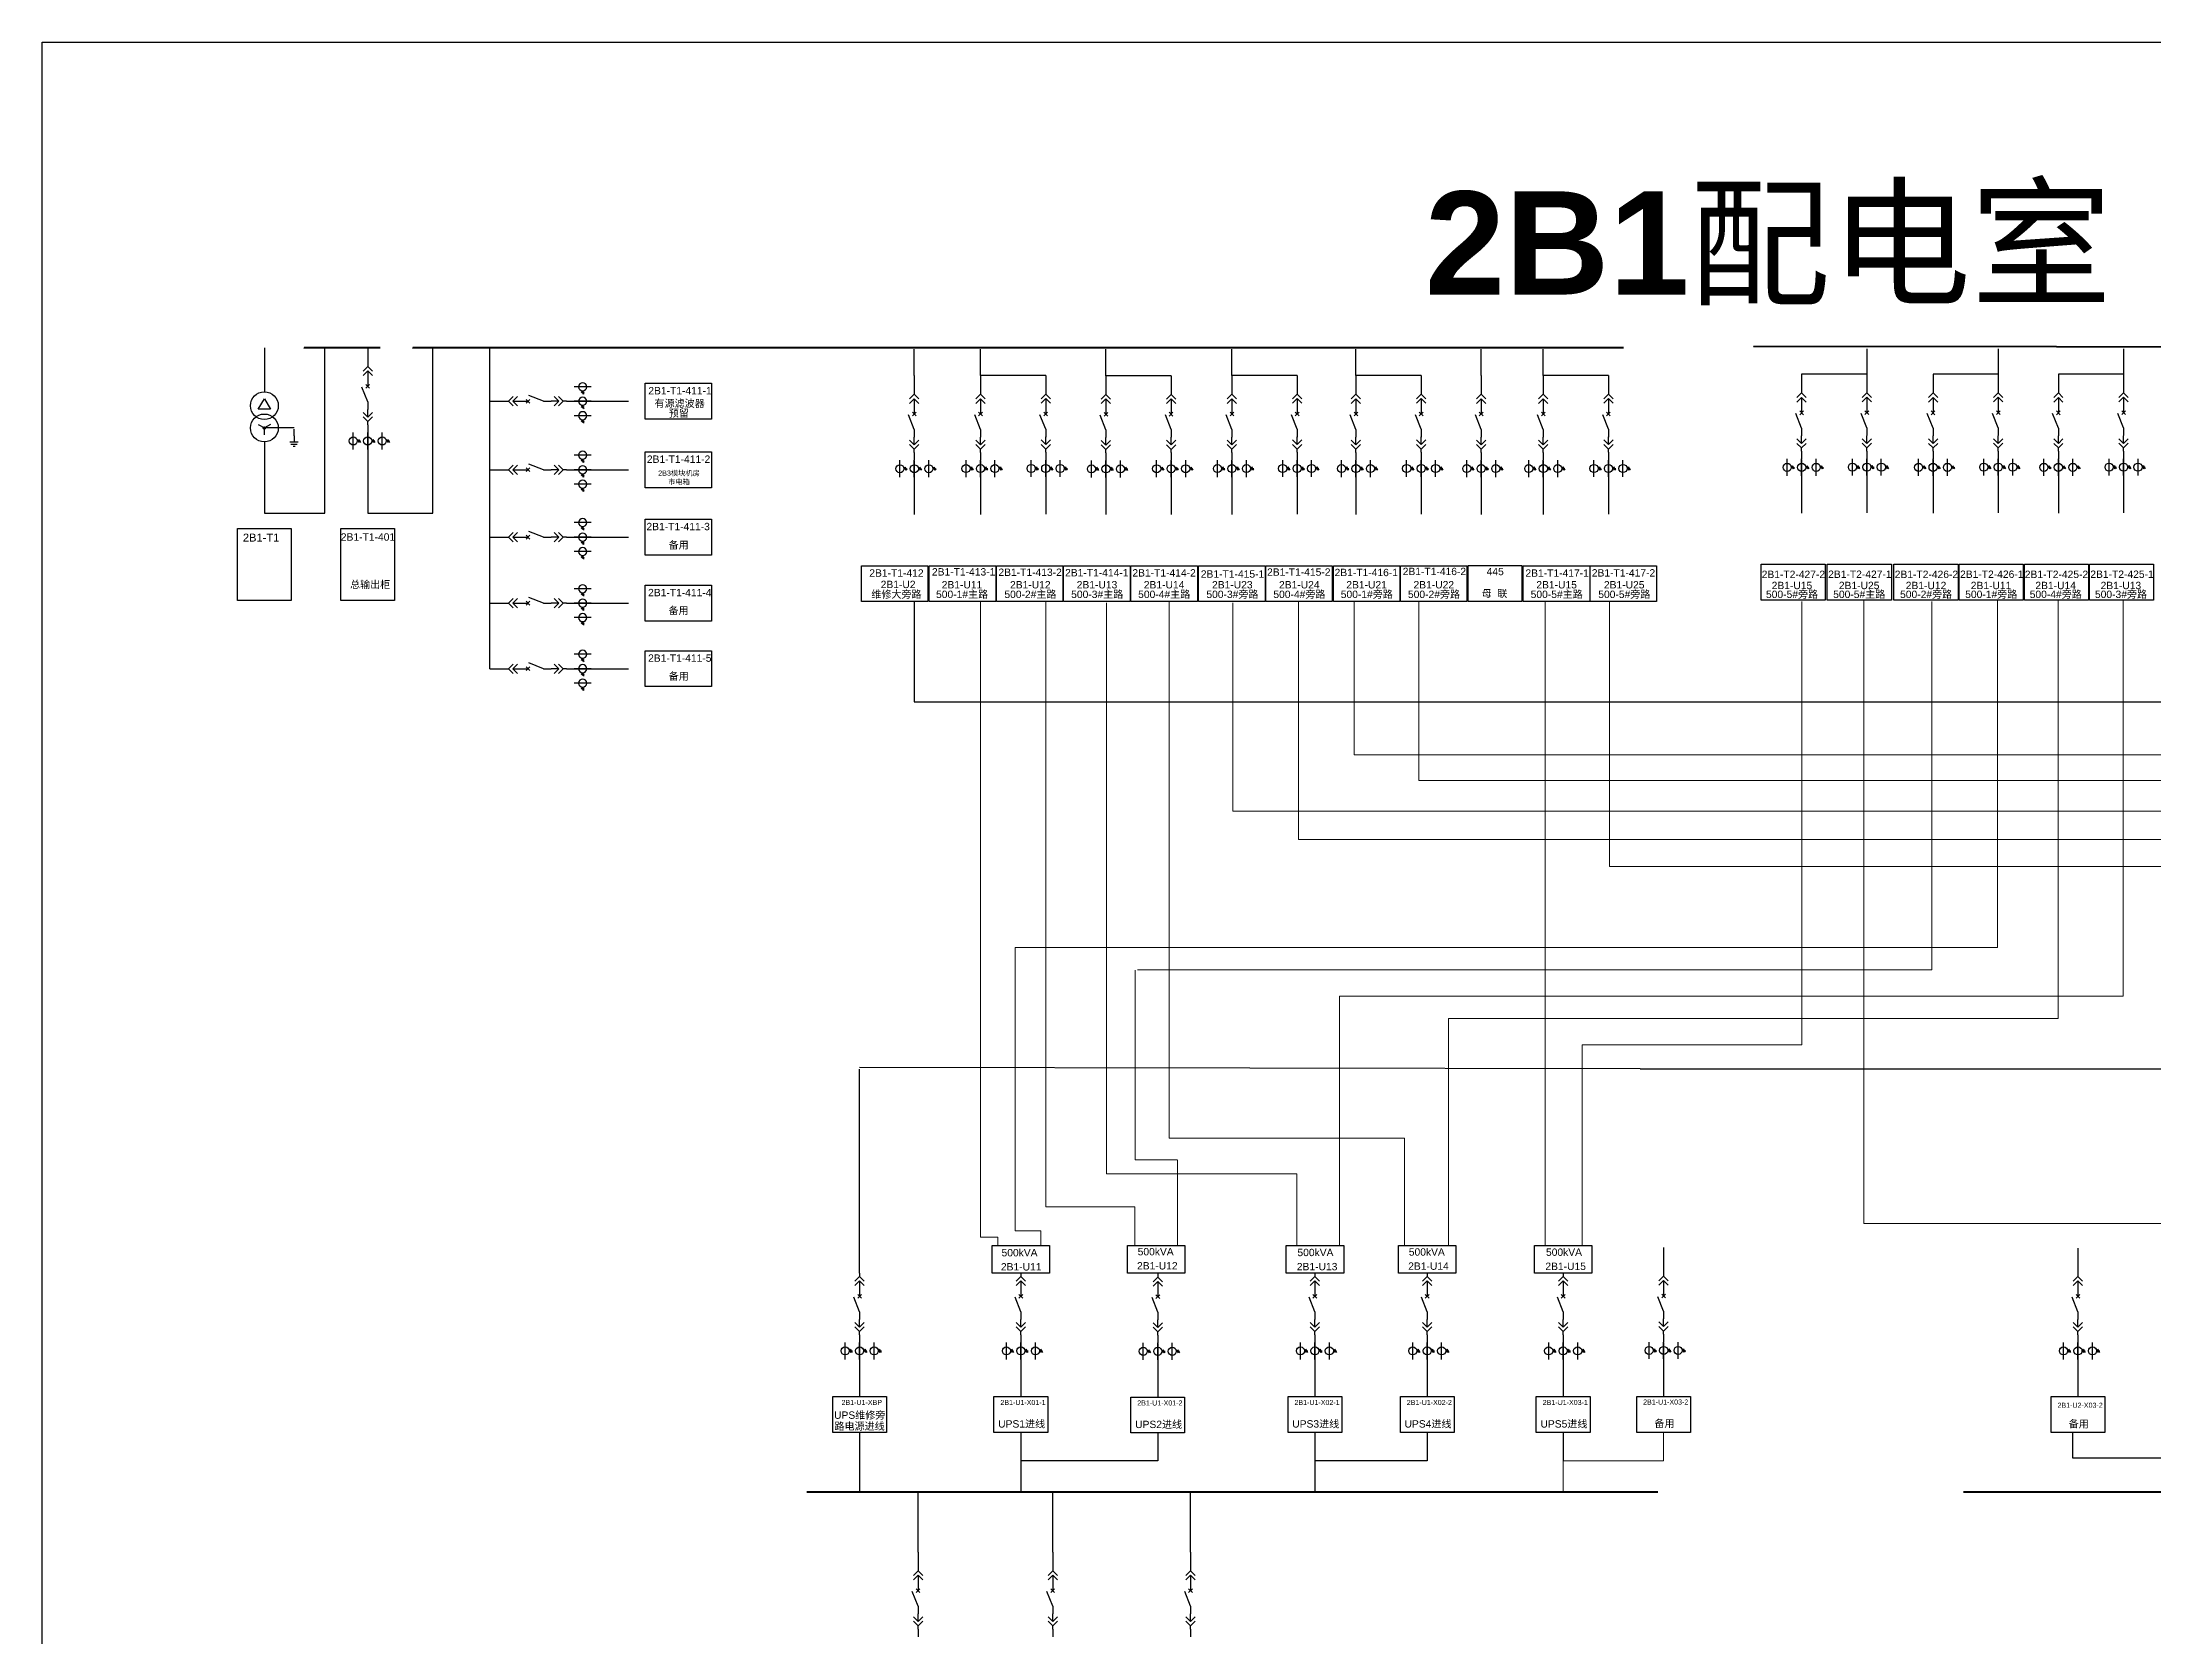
# Model space of a CAD drawing. Header units: millimetres. Extents: x 18 to 364, y 18 to 346.
# Drawn here: x 18.2 to 222.8, y 191.7 to 346.3 of the extents above; entities that cross this region are included whole.
import ezdxf
from ezdxf.enums import TextEntityAlignment as Align

# ---------------------------------------------------------------- set-up
doc = ezdxf.new("R2010")
doc.units = ezdxf.units.MM
doc.linetypes.add('CENTER', pattern=[2, 1.25, -0.25, 0.25, -0.25])
doc.linetypes.add('CONTINOUS', pattern=[0])
doc.styles.get("Standard").update_dxf_attribs({"font": 'arial.ttf'})

# ---------------------------------------------------------------- blocks, each defined once
blk = doc.blocks.new('DYDQAA05')
at = {"color": 0}
blk.add_lwpolyline([(0, 0), (0, -7)], dxfattribs=at)
blk = doc.blocks.new('DYDQAA03')
at = {"color": 0}
for points in [[(0, 0), (0, -1.5)], [(-2.12, -3.62), (0, -1.5)], [(-2.12, -5.62), (0, -3.5)], [(2.12, -3.62), (0, -1.5)], [(2.12, -5.62), (0, -3.5)], [(0, -3.5), (0, -7)]]:
    blk.add_lwpolyline(points, dxfattribs=at)
blk = doc.blocks.new('DYDQAA09')
at = {"color": 0}
blk.add_lwpolyline([(0, 0), (0, -3.5)], dxfattribs=at)
blk.add_lwpolyline([(0, 0), (0, -3.5)], dxfattribs=at)
blk.add_lwpolyline([(0, 0), (0, -3.5)], dxfattribs=at)
blk.add_lwpolyline([(0, 0), (0, -3.5)], dxfattribs=at)
blk.add_lwpolyline([(0, 0), (0, -3.5)], dxfattribs=at)
blk.add_lwpolyline([(0, 0), (0, -3.5)], dxfattribs=at)
blk.add_lwpolyline([(0, 0), (0, -3.5)], dxfattribs=at)
blk.add_lwpolyline([(0, 0), (0, -3.5)], dxfattribs=at)
blk.add_lwpolyline([(0, 0), (0, -3.5)], dxfattribs=at)
blk = doc.blocks.new('DYDQ0201')
at = {"color": 0}
for points in [[(0.86, -0.86), (-0.86, 0.86)], [(-0.86, -0.86), (0.86, 0.86)], [(0, -7), (-2.61, -0.37)]]:
    blk.add_lwpolyline(points, dxfattribs=at)
blk = doc.blocks.new('DYDQAA04')
at = {"color": 0}
for points in [[(0, -3.5), (0, 0)], [(-2.12, -1.38), (0, -3.5)], [(-2.12, -3.38), (0, -5.5)], [(2.12, -1.38), (0, -3.5)], [(2.12, -3.38), (0, -5.5)], [(0, -7), (0, -5.5)]]:
    blk.add_lwpolyline(points, dxfattribs=at)
blk = doc.blocks.new('A$C03DD39B5')
for p, q in [((417, 475), (283, 392)), ((417, 422), (283, 339)), ((350, 333), (350, 467))]:
    blk.add_line(p, q)
blk.add_lwpolyline([(700, 167), (0, 167)])
blk.add_circle((350, 167), 167)

msp = doc.modelspace()

# ---------------------------------------------------------------- linework, layer by layer
at = {"color": 0}
for p, q in [((39.77, 316.66, 12545.46), (39.77, 312.42, 7934.54)), ((45.63, 300.64, 7934.54), (45.63, 316.66, 9719.92)), ((39.18, 310.73, 7934.54), (39.77, 311.74, 7934.54)), ((39.18, 310.73, 7934.54), (39.77, 311.74, 7934.54)), ((39.77, 311.74, 7934.54), (40.36, 310.73, 7934.54)), ((40.36, 310.73, 7934.54), (39.18, 310.73, 7934.54)), ((39.18, 309.24, 7934.54), (39.77, 308.9, 7934.54)), ((39.76, 309, 7934.54), (39.67, 308.91, 7934.54)), ((39.8, 308.99, 7934.54), (39.67, 308.86, 7934.54)), ((39.82, 308.99, 7934.54), (39.68, 308.85, 7934.54)), ((39.73, 308.99, 7934.54), (39.68, 308.94, 7934.54)), ((39.85, 308.97, 7934.54), (39.7, 308.82, 7934.54)), ((39.86, 308.95, 7934.54), (39.72, 308.81, 7934.54)), ((39.87, 308.92, 7934.54), (39.75, 308.8, 7934.54)), ((40.36, 309.24, 7934.54), (39.77, 308.9, 7934.54)), ((39.77, 308.22, 7934.54), (39.77, 308.9, 7934.54)), ((42.66, 308.9, 7934.54), (39.77, 308.9, 7934.54)), ((39.87, 308.89, 7934.54), (39.77, 308.8, 7934.54)), ((39.77, 307.55, 7934.54), (39.77, 300.64, 7934.54)), ((42.25, 307.55, 7934.54), (43.06, 307.55, 7934.54)), ((42.35, 307.34, 7934.54), (42.96, 307.34, 7934.54)), ((42.56, 307.14, 7934.54), (42.76, 307.14, 7934.54)), ((39.77, 300.64, 7934.54), (45.63, 300.64, 7934.54))]:
    msp.add_line(p, q, dxfattribs=at)
for p, q in [((56.08, 300.64, 9719.92), (56.08, 316.66, 9719.92)), ((61.6, 285.57), (61.6, 316.66, 9719.92)), ((102.74, 313.97, 27689.88), (102.74, 316.55, 29073.16)), ((109.15, 313.97, 26998.24), (109.15, 316.55, 28381.52)), ((121.31, 313.95, 27689.88), (121.31, 316.53, 29073.16)), ((133.51, 313.97, 28384.25), (133.51, 316.55, 29767.53)), ((145.53, 313.97, 28384.25), (145.53, 316.55, 29767.53)), ((157.66, 313.97), (157.66, 316.55, 1383.28)), ((163.68, 313.97, -691.64), (163.68, 316.55, 691.64)), ((195.05, 314, 27689.88), (195.05, 316.58, 29073.16)), ((207.77, 314, 27689.88), (207.77, 316.58, 29073.16)), ((219.92, 314, 27689.88), (219.92, 316.58, 29073.16)), ((115.47, 313.97, 26998.24), (109.15, 313.97, 26998.24)), ((127.62, 313.95, 27689.88), (121.31, 313.95, 27689.88)), ((139.83, 313.97, 28384.25), (133.51, 313.97, 28384.25)), ((151.85, 313.97, 28384.25), (145.53, 313.97, 28384.25)), ((169.99, 313.97, -691.64), (163.68, 313.97, -691.64)), ((195.03, 314.1, 27689.88), (188.71, 314.1, 27689.88)), ((207.76, 314.1, 27689.88), (201.44, 314.1, 27689.88)), ((219.9, 314.1, 27689.88), (213.58, 314.1, 27689.88)), ((69.83, 311.49, 2201.21), (71.47, 311.49, 2201.21)), ((71.47, 311.49, 2201.21), (75.04, 311.49, 2201.21)), ((49.78, 308.42, 9719.92), (49.78, 306.78, 9719.92)), ((49.78, 306.78, 9719.92), (49.78, 300.64, 9719.92)), ((69.83, 304.85, 2201.21), (71.47, 304.85, 2201.21)), ((71.47, 304.85, 2201.21), (75.04, 304.85, 2201.21)), ((102.74, 305.73, 29891.09), (102.74, 304.09, 29891.09)), ((109.15, 305.73, 29199.46), (109.15, 304.09, 29199.46)), ((115.47, 305.75, 29891.09), (115.47, 304.11, 29891.09)), ((121.31, 305.71, 29891.09), (121.31, 304.07, 29891.09)), ((127.62, 305.72, 30582.73), (127.62, 304.08, 30582.73)), ((133.51, 305.73, 30585.46), (133.51, 304.09, 30585.46)), ((139.83, 305.75, 31277.1), (139.83, 304.11, 31277.1)), ((145.53, 305.73, 30585.46), (145.53, 304.09, 30585.46)), ((151.85, 305.75, 31277.1), (151.85, 304.11, 31277.1)), ((157.66, 305.73, 2201.21), (157.66, 304.09, 2201.21)), ((163.68, 305.73, 1509.58), (163.68, 304.09, 1509.58)), ((169.99, 305.75, 2201.21), (169.99, 304.11, 2201.21)), ((188.71, 305.86, 29891.09), (188.71, 304.22, 29891.09)), ((195.03, 305.87, 30582.73), (195.03, 304.23, 30582.73)), ((201.44, 305.86, 29891.09), (201.44, 304.22, 29891.09)), ((207.76, 305.87, 30582.73), (207.76, 304.23, 30582.73)), ((213.58, 305.86, 29891.09), (213.58, 304.22, 29891.09)), ((219.9, 305.87, 30582.73), (219.9, 304.23, 30582.73)), ((102.74, 304.09, 29891.09), (102.74, 300.53, 29891.09)), ((109.15, 304.09, 29199.46), (109.15, 300.53, 29199.46)), ((115.47, 304.11, 29891.09), (115.47, 300.54, 29891.09)), ((121.31, 304.07, 29891.09), (121.31, 300.5, 29891.09)), ((127.62, 304.08, 30582.73), (127.62, 300.52, 30582.73)), ((133.51, 304.09, 30585.46), (133.51, 300.53, 30585.46)), ((139.83, 304.11, 31277.1), (139.83, 300.54, 31277.1)), ((145.53, 304.09, 30585.46), (145.53, 300.53, 30585.46)), ((151.85, 304.11, 31277.1), (151.85, 300.54, 31277.1)), ((157.66, 304.09, 2201.21), (157.66, 300.53, 2201.21)), ((163.68, 304.09, 1509.58), (163.68, 300.53, 1509.58)), ((169.99, 304.11, 2201.21), (169.99, 300.54, 2201.21)), ((188.71, 304.22, 29891.09), (188.71, 300.65, 29891.09)), ((195.03, 304.23, 30582.73), (195.03, 300.67, 30582.73)), ((201.44, 304.22, 29891.09), (201.44, 300.65, 29891.09)), ((207.76, 304.23, 30582.73), (207.76, 300.67, 30582.73)), ((213.58, 304.22, 29891.09), (213.58, 300.65, 29891.09)), ((219.9, 304.23, 30582.73), (219.9, 300.67, 30582.73)), ((49.78, 300.64, 9719.92), (56.08, 300.64, 9719.92)), ((69.83, 298.32, 2201.21), (71.47, 298.32, 2201.21)), ((71.47, 298.32, 2201.21), (75.04, 298.32, 2201.21)), ((69.83, 291.92, 2201.21), (71.47, 291.92, 2201.21)), ((71.47, 291.92, 2201.21), (75.04, 291.92, 2201.21)), ((69.83, 285.57, 2201.21), (71.47, 285.57, 2201.21)), ((71.47, 285.57, 2201.21), (75.04, 285.57, 2201.21)), ((97.44, 220.23, 2201.21), (97.44, 218.59, 2201.21)), ((113.06, 220.23, 2201.21), (113.06, 218.59, 2201.21)), ((126.33, 220.18, 2201.21), (126.33, 218.54, 2201.21)), ((141.55, 220.23, 2201.21), (141.55, 218.59, 2201.21)), ((152.43, 220.23, 2201.21), (152.43, 218.59, 2201.21)), ((165.6, 220.23, 2201.21), (165.6, 218.59, 2201.21)), ((175.34, 220.27, 33819.64), (175.34, 218.63, 33819.64)), ((215.48, 220.23, 2201.21), (215.48, 218.59, 2201.21)), ((97.44, 218.59, 2201.21), (97.44, 215.02, 2201.21)), ((113.06, 218.59, 2201.21), (113.06, 215.02, 2201.21)), ((126.33, 218.54, 2201.21), (126.33, 214.98, 2201.21)), ((141.55, 218.59, 2201.21), (141.55, 215.02, 2201.21)), ((152.43, 218.59, 2201.21), (152.43, 215.02, 2201.21)), ((165.6, 218.59, 2201.21), (165.6, 215.02, 2201.21)), ((175.34, 218.63, 33819.64), (175.34, 215.07, 33819.64)), ((215.48, 218.59, 2201.21), (215.48, 215.02, 2201.21)), ((97.44, 211.55, 2201.21), (97.44, 205.82, 2201.21)), ((113.06, 211.55, -12358.18), (113.06, 205.78, -12358.18)), ((126.33, 211.5, 2201.21), (126.33, 208.8, 2201.21)), ((141.55, 211.55, 2201.21), (141.55, 205.82, 2201.21)), ((152.43, 211.55, 2201.21), (152.43, 208.8, 2201.21)), ((165.6, 211.55, 2201.21), (165.6, 208.8, 2201.21)), ((214.95, 211.55, 3175.52), (214.95, 209.08, 3175.52)), ((126.33, 208.8, 2201.21), (113.06, 208.8, 2201.21)), ((152.43, 208.8, 2201.21), (141.55, 208.8, 2201.21)), ((227.51, 209.07, 3175.52), (214.95, 209.07, 3175.52)), ((103.1, 199.94, -2169.71), (103.1, 205.78, -786.44)), ((116.15, 199.94, -2169.71), (116.15, 205.78, -786.44)), ((129.5, 199.94, -2169.71), (129.5, 205.78, -786.44))]:
    msp.add_line(p, q)
at = {"color": 0, "linetype": 'CENTER', "ltscale": 0.5}
msp.add_line((42.66, 308.15, 7934.54), (42.66, 308.9, 7934.54), dxfattribs=at)
at = {"lineweight": 20}
for p, q in [((102.74, 292.08, 29073.16), (102.74, 292.08, 29073.16)), ((175.34, 208.8, 2201.21), (175.34, 211.59, 34793.95)), ((165.6, 208.8, 2201.21), (165.6, 205.78, 17059.23)), ((165.6, 208.8, 2201.21), (175.34, 208.8, 2201.21))]:
    msp.add_line(p, q, dxfattribs=at)
at = {"color": 5, "lineweight": 30}
for p, q in [((102.74, 292.08, 29073.16), (102.74, 282.37)), ((102.74, 282.37), (291, 282.37)), ((173.08, 246.79), (97.44, 246.92)), ((97.44, 226.98), (97.44, 246.75)), ((173.08, 246.79), (251.33, 246.79))]:
    msp.add_line(p, q, dxfattribs=at)
at = {"color": 6, "lineweight": 20}
for p, q in [((109.16, 292.02), (109.16, 230.48)), ((115.48, 292.04), (115.48, 233.42)), ((121.36, 291.95), (121.36, 236.62)), ((127.43, 292.13), (127.43, 240.08)), ((163.87, 292.01), (163.87, 229.68)), ((194.72, 292.21), (194.72, 231.8)), ((127.43, 240.08), (150.24, 240.08)), ((150.24, 240.08), (150.24, 229.68)), ((121.36, 236.62), (139.79, 236.62)), ((139.79, 236.62), (139.79, 229.68)), ((115.48, 233.42), (124.09, 233.42)), ((124.09, 233.42), (124.09, 229.68)), ((194.72, 231.8), (225.13, 231.8)), ((109.16, 230.48), (110.83, 230.48)), ((110.83, 230.48), (110.83, 229.71))]:
    msp.add_line(p, q, dxfattribs=at)
at = {"color": 3, "lineweight": 20}
for p, q in [((133.59, 291.94), (133.59, 271.76)), ((139.97, 292.12), (139.97, 269)), ((145.34, 292.15), (145.34, 277.23)), ((151.63, 292.12), (151.63, 274.74)), ((170.1, 292.11), (170.1, 266.41)), ((145.34, 277.23), (282.29, 277.23)), ((151.63, 274.74), (269.83, 274.74)), ((133.59, 271.76), (255.97, 271.76)), ((139.97, 269), (242.17, 269)), ((170.1, 266.41), (229.37, 266.41))]:
    msp.add_line(p, q, dxfattribs=at)
at = {"color": 4, "lineweight": 20}
for p, q in [((188.72, 292.07), (188.72, 249.1)), ((201.32, 292.07), (201.32, 256.39)), ((207.68, 292.16), (207.68, 258.56)), ((213.57, 292.14), (213.57, 251.66)), ((219.86, 292.24), (219.86, 253.83)), ((207.68, 258.56), (112.5, 258.56)), ((112.5, 258.56), (112.5, 231.09)), ((124.14, 256.35), (124.14, 237.96)), ((124.37, 256.39), (201.32, 256.39)), ((219.86, 253.83), (143.92, 253.83)), ((143.92, 253.83), (143.92, 229.68)), ((213.57, 251.66), (154.5, 251.66)), ((154.5, 251.66), (154.5, 229.68)), ((188.72, 249.1), (167.44, 249.1)), ((167.44, 249.1), (167.44, 229.68)), ((124.14, 237.96), (128.22, 237.96)), ((128.23, 229.68), (128.23, 237.96)), ((112.5, 231.09), (115, 231.09)), ((115, 231.09), (115, 229.64))]:
    msp.add_line(p, q, dxfattribs=at)
at = {"color": 3}
for p, q in [((175.31, 229.46, 32905.32), (175.31, 227.02, 32905.32)), ((215.46, 229.42, 1286.89), (215.46, 226.97, 1286.89))]:
    msp.add_line(p, q, dxfattribs=at)
at = {"color": 1, "lineweight": 40}
for p, q in [((92.34, 205.78, 13571.13), (174.79, 205.78, 13571.13)), ((204.4, 205.78, 22159.17), (295.99, 205.78, 22159.17))]:
    msp.add_line(p, q, dxfattribs=at)
at = {"color": 1, "lineweight": 30, "ltscale": 0.002916}
msp.add_lwpolyline([(18.25, 346.29), (364.33, 346.29), (364.33, 18.38), (18.25, 18.38)], close=True, dxfattribs=at)
at = {"color": 1, "lineweight": 40, "ltscale": 100}
for points, elevation in [([(50.98, 316.66), (43.62, 316.66), (43.62, 316.66)], 9719.92), ([(171.46, 316.66), (54.15, 316.66), (54.15, 316.66)], 9719.92), ([(301.38, 316.66), (184.09, 316.79), (184.09, 316.79)], 8901.98)]:
    msp.add_lwpolyline(points, dxfattribs=dict(at, elevation=elevation))
for points, elevation in [([(76.65, 313.23), (83.08, 313.23), (83.08, 309.75), (76.65, 309.75)], 2201.21), ([(76.65, 306.59), (83.08, 306.59), (83.08, 303.11), (76.65, 303.11)], 2201.21), ([(37.16, 299.15), (42.37, 299.15), (42.37, 292.19), (37.16, 292.19)], 12486.12), ([(47.18, 299.15), (52.39, 299.15), (52.39, 292.19), (47.18, 292.19)], 8901.98), ([(76.65, 300.06), (83.08, 300.06), (83.08, 296.58), (76.65, 296.58)], 2201.21), ([(97.63, 295.55), (104.06, 295.55), (104.06, 292.07), (97.63, 292.07)], 2201.21), ([(104.19, 295.55), (110.63, 295.55), (110.63, 292.07), (104.19, 292.07)], 2201.21), ([(110.69, 295.55), (117.13, 295.55), (117.13, 292.07), (110.69, 292.07)], 2201.21), ([(117.21, 295.55), (123.64, 295.55), (123.64, 292.07), (117.21, 292.07)], 2201.21), ([(123.73, 295.55), (130.17, 295.55), (130.17, 292.07), (123.73, 292.07)], 2201.21), ([(130.29, 295.55), (136.73, 295.55), (136.73, 292.07), (130.29, 292.07)], 2201.21), ([(136.79, 295.55), (143.22, 295.55), (143.22, 292.07), (136.79, 292.07)], 2201.21), ([(143.34, 295.55), (149.78, 295.55), (149.78, 292.07), (143.34, 292.07)], 2201.21), ([(149.84, 295.55), (156.28, 295.55), (156.28, 292.07), (149.84, 292.07)], 2201.21), ([(156.39, 295.56), (161.59, 295.56), (161.59, 292.09), (156.39, 292.09)], 1383.28), ([(161.74, 295.55), (168.18, 295.55), (168.18, 292.07), (161.74, 292.07)], 2201.21), ([(168.23, 295.55), (174.66, 295.55), (174.66, 292.07), (168.23, 292.07)], 2201.21), ([(184.78, 295.69), (190.99, 295.69), (190.99, 292.21), (184.78, 292.21)], 29073.16), ([(191.19, 295.69), (197.4, 295.69), (197.4, 292.21), (191.19, 292.21)], 29073.16), ([(197.65, 295.69), (203.86, 295.69), (203.86, 292.21), (197.65, 292.21)], 29073.16), ([(203.97, 295.69), (210.18, 295.69), (210.18, 292.21), (203.97, 292.21)], 29073.16), ([(210.29, 295.69), (216.5, 295.69), (216.5, 292.21), (210.29, 292.21)], 29073.16), ([(216.59, 295.69), (222.8, 295.69), (222.8, 292.21), (216.59, 292.21)], 29073.16), ([(76.65, 293.66), (83.08, 293.66), (83.08, 290.18), (76.65, 290.18)], 2201.21), ([(76.65, 287.31), (83.08, 287.31), (83.08, 283.83), (76.65, 283.83)], 2201.21), ([(94.84, 215.02), (100.05, 215.02), (100.05, 211.55), (94.84, 211.55)], 2201.21), ([(110.46, 215.02), (115.67, 215.02), (115.67, 211.55), (110.46, 211.55)], -12358.18), ([(123.72, 214.98), (128.93, 214.98), (128.93, 211.5), (123.72, 211.5)], 2201.21), ([(138.95, 215.02), (144.16, 215.02), (144.16, 211.55), (138.95, 211.55)], 2201.21), ([(149.83, 215.02), (155.03, 215.02), (155.03, 211.55), (149.83, 211.55)], 2201.21), ([(163, 215.02), (168.21, 215.02), (168.21, 211.55), (163, 211.55)], 2201.21), ([(172.73, 215.02), (177.94, 215.02), (177.94, 211.55), (172.73, 211.55)], 2201.21), ([(212.88, 215.02), (218.09, 215.02), (218.09, 211.55), (212.88, 211.55)], 3175.52)]:
    msp.add_lwpolyline(points, close=True, dxfattribs=dict(elevation=elevation))
at = {"color": 0, "elevation": 7934.54}
msp.add_lwpolyline([(42.66, 308.15), (42.66, 307.55)], dxfattribs=at)
for points in [[(110.28, 229.68), (115.85, 229.68), (115.85, 226.98), (110.28, 226.98)], [(123.38, 229.68), (128.95, 229.68), (128.95, 226.98), (123.38, 226.98)], [(138.77, 229.68), (144.34, 229.68), (144.34, 226.98), (138.77, 226.98)], [(149.65, 229.68), (155.21, 229.68), (155.21, 226.98), (149.65, 226.98)], [(162.82, 229.68), (168.39, 229.68), (168.39, 226.98), (162.82, 226.98)]]:
    msp.add_lwpolyline(points, close=True)
at = {"color": 0, "linetype": 'CONTINOUS'}
for centre in [(39.77, 311.06, 7934.54), (39.77, 308.9, 7934.54)]:
    msp.add_circle(centre, 1.35, dxfattribs=at)
at = {"color": 0}
msp.add_circle((39.77, 308.9, 7934.54), 0.101, dxfattribs=at)

# ---------------------------------------------------------------- block references
at = {"xscale": 0.2128954749704126, "yscale": 0.2128954749704126, "zscale": 0.2128954749704126}
for name, p in [('DYDQAA03', (49.78, 315.17, 7518.71)), ('DYDQAA05', (49.78, 316.66, 7518.71)), ('DYDQ0201', (49.78, 312.93, 7518.71)), ('DYDQAA09', (49.78, 313.68, 7518.71)), ('DYDQAA05', (102.74, 313.97, 27689.88)), ('DYDQAA05', (109.15, 313.97, 26998.24)), ('DYDQAA05', (115.47, 313.97, 27689.88)), ('DYDQAA05', (121.31, 313.95, 27689.88)), ('DYDQAA05', (127.62, 313.95, 28381.52)), ('DYDQAA05', (133.51, 313.97, 28384.25)), ('DYDQAA05', (139.83, 313.97, 29075.89)), ('DYDQAA05', (145.53, 313.97, 28384.25)), ('DYDQAA05', (151.85, 313.97, 29075.89)), ('DYDQAA05', (157.66, 313.97)), ('DYDQAA05', (163.68, 313.97, -691.64)), ('DYDQAA05', (169.99, 313.97)), ('DYDQAA05', (188.71, 314.1, 27689.88)), ('DYDQAA05', (195.03, 314.1, 28381.52)), ('DYDQAA05', (201.44, 314.1, 27689.88)), ('DYDQAA05', (207.76, 314.1, 28381.52)), ('DYDQAA05', (213.58, 314.1, 27689.88)), ('DYDQAA05', (219.9, 314.1, 28381.52)), ('DYDQAA09', (49.78, 311.44, 7518.71)), ('DYDQAA03', (102.74, 312.48, 27689.88)), ('DYDQAA09', (102.74, 310.99, 27689.88)), ('DYDQAA03', (109.15, 312.48, 26998.24)), ('DYDQAA09', (109.15, 310.99, 26998.24)), ('DYDQAA03', (115.47, 312.5, 27689.88)), ('DYDQAA09', (115.47, 311.01, 27689.88)), ('DYDQAA03', (121.31, 312.46, 27689.88)), ('DYDQAA09', (121.31, 310.97, 27689.88)), ('DYDQAA03', (127.62, 312.47, 28381.52)), ('DYDQAA09', (127.62, 310.98, 28381.52)), ('DYDQAA03', (133.51, 312.48, 28384.25)), ('DYDQAA09', (133.51, 310.99, 28384.25)), ('DYDQAA03', (139.83, 312.5, 29075.89)), ('DYDQAA09', (139.83, 311.01, 29075.89)), ('DYDQAA03', (145.53, 312.48, 28384.25)), ('DYDQAA09', (145.53, 310.99, 28384.25)), ('DYDQAA03', (151.85, 312.5, 29075.89)), ('DYDQAA09', (151.85, 311.01, 29075.89)), ('DYDQAA03', (157.66, 312.48)), ('DYDQAA09', (157.66, 310.99)), ('DYDQAA03', (163.68, 312.48, -691.64)), ('DYDQAA09', (163.68, 310.99, -691.64)), ('DYDQAA03', (169.99, 312.5)), ('DYDQAA09', (169.99, 311.01)), ('DYDQAA03', (188.71, 312.61, 27689.88)), ('DYDQAA09', (188.71, 311.12, 27689.88)), ('DYDQAA03', (195.03, 312.62, 28381.52)), ('DYDQAA09', (195.03, 311.13, 28381.52)), ('DYDQAA03', (201.44, 312.61, 27689.88)), ('DYDQAA09', (201.44, 311.12, 27689.88)), ('DYDQAA03', (207.76, 312.62, 28381.52)), ('DYDQAA09', (207.76, 311.13, 28381.52)), ('DYDQAA03', (213.58, 312.61, 27689.88)), ('DYDQAA09', (213.58, 311.12, 27689.88)), ('DYDQAA03', (219.9, 312.62, 28381.52)), ('DYDQAA09', (219.9, 311.13, 28381.52)), ('DYDQAA04', (49.78, 310.7, 7518.71)), ('DYDQAA09', (49.78, 309.21, 7518.71)), ('DYDQ0201', (102.74, 310.25, 27689.88)), ('DYDQ0201', (109.15, 310.25, 26998.24)), ('DYDQ0201', (115.47, 310.26, 27689.88)), ('DYDQ0201', (121.31, 310.22, 27689.88)), ('DYDQ0201', (127.62, 310.24, 28381.52)), ('DYDQ0201', (133.51, 310.25, 28384.25)), ('DYDQ0201', (139.83, 310.26, 29075.89)), ('DYDQ0201', (145.53, 310.25, 28384.25)), ('DYDQ0201', (151.85, 310.26, 29075.89)), ('DYDQ0201', (157.66, 310.25)), ('DYDQ0201', (163.68, 310.25, -691.64)), ('DYDQ0201', (169.99, 310.26)), ('DYDQ0201', (188.71, 310.37, 27689.88)), ('DYDQ0201', (195.03, 310.39, 28381.52)), ('DYDQ0201', (201.44, 310.37, 27689.88)), ('DYDQ0201', (207.76, 310.39, 28381.52)), ('DYDQ0201', (213.58, 310.37, 27689.88)), ('DYDQ0201', (219.9, 310.39, 28381.52)), ('DYDQAA04', (102.74, 308.01, 27689.88)), ('DYDQAA09', (102.74, 308.76, 27689.88)), ('DYDQAA04', (109.15, 308.01, 26998.24)), ('DYDQAA09', (109.15, 308.76, 26998.24)), ('DYDQAA04', (115.47, 308.03, 27689.88)), ('DYDQAA09', (115.47, 308.77, 27689.88)), ('DYDQAA04', (121.31, 307.99, 27689.88)), ('DYDQAA09', (121.31, 308.73, 27689.88)), ('DYDQAA04', (127.62, 308, 28381.52)), ('DYDQAA09', (127.62, 308.75, 28381.52)), ('DYDQAA04', (133.51, 308.01, 28384.25)), ('DYDQAA09', (133.51, 308.76, 28384.25)), ('DYDQAA04', (139.83, 308.03, 29075.89)), ('DYDQAA09', (139.83, 308.77, 29075.89)), ('DYDQAA04', (145.53, 308.01, 28384.25)), ('DYDQAA09', (145.53, 308.76, 28384.25)), ('DYDQAA04', (151.85, 308.03, 29075.89)), ('DYDQAA09', (151.85, 308.77, 29075.89)), ('DYDQAA04', (157.66, 308.01)), ('DYDQAA09', (157.66, 308.76)), ('DYDQAA04', (163.68, 308.01, -691.64)), ('DYDQAA09', (163.68, 308.76, -691.64)), ('DYDQAA04', (169.99, 308.03)), ('DYDQAA09', (169.99, 308.77)), ('DYDQAA04', (188.71, 308.13, 27689.88)), ('DYDQAA09', (188.71, 308.88, 27689.88)), ('DYDQAA04', (195.03, 308.15, 28381.52)), ('DYDQAA09', (195.03, 308.9, 28381.52)), ('DYDQAA04', (201.44, 308.13, 27689.88)), ('DYDQAA09', (201.44, 308.88, 27689.88)), ('DYDQAA04', (207.76, 308.15, 28381.52)), ('DYDQAA09', (207.76, 308.9, 28381.52)), ('DYDQAA04', (213.58, 308.13, 27689.88)), ('DYDQAA09', (213.58, 308.88, 27689.88)), ('DYDQAA04', (219.9, 308.15, 28381.52)), ('DYDQAA09', (219.9, 308.9, 28381.52)), ('DYDQAA09', (102.74, 306.52, 27689.88)), ('DYDQAA09', (109.15, 306.52, 26998.24)), ('DYDQAA09', (115.47, 306.54, 27689.88)), ('DYDQAA09', (121.31, 306.5, 27689.88)), ('DYDQAA09', (127.62, 306.51, 28381.52)), ('DYDQAA09', (133.51, 306.52, 28384.25)), ('DYDQAA09', (139.83, 306.54, 29075.89)), ('DYDQAA09', (145.53, 306.52, 28384.25)), ('DYDQAA09', (151.85, 306.54, 29075.89)), ('DYDQAA09', (157.66, 306.52)), ('DYDQAA09', (163.68, 306.52, -691.64)), ('DYDQAA09', (169.99, 306.54)), ('DYDQAA09', (188.71, 306.64, 27689.88)), ('DYDQAA09', (195.03, 306.66, 28381.52)), ('DYDQAA09', (201.44, 306.64, 27689.88)), ('DYDQAA09', (207.76, 306.66, 28381.52)), ('DYDQAA09', (213.58, 306.64, 27689.88)), ('DYDQAA09', (219.9, 306.66, 28381.52)), ('DYDQAA03', (97.44, 226.98)), ('DYDQAA09', (97.44, 225.49)), ('DYDQAA03', (113.06, 226.98)), ('DYDQAA09', (113.06, 225.49)), ('DYDQAA03', (126.33, 226.93)), ('DYDQAA09', (126.33, 225.44)), ('DYDQAA03', (141.55, 226.98)), ('DYDQAA09', (141.55, 225.49)), ('DYDQAA03', (152.43, 226.98)), ('DYDQAA09', (152.43, 225.49)), ('DYDQAA03', (165.6, 226.98)), ('DYDQAA09', (165.6, 225.49)), ('DYDQAA03', (175.34, 227.02, 31618.43)), ('DYDQAA09', (175.34, 225.53, 31618.43)), ('DYDQAA03', (215.48, 226.98)), ('DYDQAA09', (215.48, 225.49)), ('DYDQ0201', (97.44, 224.74)), ('DYDQAA09', (97.44, 223.25)), ('DYDQ0201', (113.06, 224.74)), ('DYDQAA09', (113.06, 223.25)), ('DYDQ0201', (126.33, 224.7)), ('DYDQAA09', (126.33, 223.21)), ('DYDQ0201', (141.55, 224.74)), ('DYDQAA09', (141.55, 223.25)), ('DYDQ0201', (152.43, 224.74)), ('DYDQAA09', (152.43, 223.25)), ('DYDQ0201', (165.6, 224.74)), ('DYDQAA09', (165.6, 223.25)), ('DYDQ0201', (175.34, 224.78, 31618.43)), ('DYDQAA09', (175.34, 223.29, 31618.43)), ('DYDQ0201', (215.48, 224.74)), ('DYDQAA09', (215.48, 223.25)), ('DYDQAA04', (97.44, 222.51)), ('DYDQAA09', (97.44, 221.02)), ('DYDQAA04', (113.06, 222.51)), ('DYDQAA09', (113.06, 221.02)), ('DYDQAA04', (126.33, 222.46)), ('DYDQAA09', (126.33, 220.97)), ('DYDQAA04', (141.55, 222.51)), ('DYDQAA09', (141.55, 221.02)), ('DYDQAA04', (152.43, 222.51)), ('DYDQAA09', (152.43, 221.02)), ('DYDQAA04', (165.6, 222.51)), ('DYDQAA09', (165.6, 221.02)), ('DYDQAA04', (175.34, 222.55, 31618.43)), ('DYDQAA09', (175.34, 221.06, 31618.43)), ('DYDQAA04', (215.48, 222.51)), ('DYDQAA09', (215.48, 221.02)), ('DYDQAA03', (103.1, 198.45, -2169.71)), ('DYDQAA05', (103.1, 199.94, -2169.71)), ('DYDQAA03', (116.15, 198.45, -2169.71)), ('DYDQAA05', (116.15, 199.94, -2169.71)), ('DYDQAA03', (129.5, 198.45, -2169.71)), ('DYDQAA05', (129.5, 199.94, -2169.71)), ('DYDQ0201', (103.1, 196.21, -2169.71)), ('DYDQAA09', (103.1, 196.96, -2169.71)), ('DYDQ0201', (116.15, 196.21, -2169.71)), ('DYDQAA09', (116.15, 196.96, -2169.71)), ('DYDQ0201', (129.5, 196.21, -2169.71)), ('DYDQAA09', (129.5, 196.96, -2169.71)), ('DYDQAA09', (103.1, 194.72, -2169.71)), ('DYDQAA09', (116.15, 194.72, -2169.71)), ('DYDQAA09', (129.5, 194.72, -2169.71)), ('DYDQAA04', (103.1, 193.98, -2169.71)), ('DYDQAA09', (103.1, 192.49, -2169.71)), ('DYDQAA04', (116.15, 193.98, -2169.71)), ('DYDQAA09', (116.15, 192.49, -2169.71)), ('DYDQAA04', (129.5, 193.98, -2169.71)), ('DYDQAA09', (129.5, 192.49, -2169.71))]:
    msp.add_blockref(name, p, dxfattribs=at)
at = {"linetype": 'Continuous', "yscale": 0.002338875, "zscale": 0.002338875}
for p, xscale, rotation in [((69.79, 313.28, 2201.21), -0.002338875, 180), ((69.79, 311.88, 2201.21), -0.002338875, 180), ((69.79, 310.48, 2201.21), -0.002338875, 180), ((47.99, 308.46, 9719.92), 0.002338875, 270), ((49.39, 308.46, 9719.92), 0.002338875, 270), ((50.8, 308.46, 9719.92), 0.002338875, 270), ((69.79, 306.65, 2201.21), -0.002338875, 180), ((69.79, 305.24, 2201.21), -0.002338875, 180), ((100.95, 305.77, 29891.09), 0.002338875, 270), ((102.35, 305.77, 29891.09), 0.002338875, 270), ((103.76, 305.77, 29891.09), 0.002338875, 270), ((107.36, 305.78, 29199.46), 0.002338875, 270), ((108.76, 305.78, 29199.46), 0.002338875, 270), ((110.16, 305.78, 29199.46), 0.002338875, 270), ((113.67, 305.79, 29891.09), 0.002338875, 270), ((115.08, 305.79, 29891.09), 0.002338875, 270), ((116.48, 305.79, 29891.09), 0.002338875, 270), ((119.51, 305.75, 29891.09), 0.002338875, 270), ((120.92, 305.75, 29891.09), 0.002338875, 270), ((122.32, 305.75, 29891.09), 0.002338875, 270), ((125.83, 305.77, 30582.73), 0.002338875, 270), ((127.23, 305.77, 30582.73), 0.002338875, 270), ((128.64, 305.77, 30582.73), 0.002338875, 270), ((131.72, 305.78, 30585.46), 0.002338875, 270), ((133.12, 305.78, 30585.46), 0.002338875, 270), ((134.53, 305.78, 30585.46), 0.002338875, 270), ((138.04, 305.79, 31277.1), 0.002338875, 270), ((139.44, 305.79, 31277.1), 0.002338875, 270), ((140.84, 305.79, 31277.1), 0.002338875, 270), ((143.74, 305.78, 30585.46), 0.002338875, 270), ((145.14, 305.78, 30585.46), 0.002338875, 270), ((146.54, 305.78, 30585.46), 0.002338875, 270), ((150.05, 305.79, 31277.1), 0.002338875, 270), ((151.46, 305.79, 31277.1), 0.002338875, 270), ((152.86, 305.79, 31277.1), 0.002338875, 270), ((155.87, 305.78, 2201.21), 0.002338875, 270), ((157.27, 305.78, 2201.21), 0.002338875, 270), ((158.68, 305.78, 2201.21), 0.002338875, 270), ((161.88, 305.78, 1509.58), 0.002338875, 270), ((163.29, 305.78, 1509.58), 0.002338875, 270), ((164.69, 305.78, 1509.58), 0.002338875, 270), ((168.2, 305.79, 2201.21), 0.002338875, 270), ((169.6, 305.79, 2201.21), 0.002338875, 270), ((171.01, 305.79, 2201.21), 0.002338875, 270), ((186.92, 305.9, 29891.09), 0.002338875, 270), ((188.32, 305.9, 29891.09), 0.002338875, 270), ((189.73, 305.9, 29891.09), 0.002338875, 270), ((193.24, 305.92, 30582.73), 0.002338875, 270), ((194.64, 305.92, 30582.73), 0.002338875, 270), ((196.04, 305.92, 30582.73), 0.002338875, 270), ((199.65, 305.9, 29891.09), 0.002338875, 270), ((201.05, 305.9, 29891.09), 0.002338875, 270), ((202.45, 305.9, 29891.09), 0.002338875, 270), ((205.96, 305.92, 30582.73), 0.002338875, 270), ((207.37, 305.92, 30582.73), 0.002338875, 270), ((208.77, 305.92, 30582.73), 0.002338875, 270), ((211.79, 305.9, 29891.09), 0.002338875, 270), ((213.19, 305.9, 29891.09), 0.002338875, 270), ((214.6, 305.9, 29891.09), 0.002338875, 270), ((218.11, 305.92, 30582.73), 0.002338875, 270), ((219.51, 305.92, 30582.73), 0.002338875, 270), ((220.91, 305.92, 30582.73), 0.002338875, 270), ((69.79, 303.84, 2201.21), -0.002338875, 180), ((69.79, 300.12, 2201.21), -0.002338875, 180), ((69.79, 298.71, 2201.21), -0.002338875, 180), ((69.79, 297.31, 2201.21), -0.002338875, 180), ((69.79, 293.71, 2201.21), -0.002338875, 180), ((69.79, 292.31, 2201.21), -0.002338875, 180), ((69.79, 290.91, 2201.21), -0.002338875, 180), ((69.79, 287.36, 2201.21), -0.002338875, 180), ((69.79, 285.96, 2201.21), -0.002338875, 180), ((69.79, 284.56, 2201.21), -0.002338875, 180), ((95.65, 220.27, 2201.21), 0.002338875, 270), ((97.05, 220.27, 2201.21), 0.002338875, 270), ((98.46, 220.27, 2201.21), 0.002338875, 270), ((111.27, 220.27, 2201.21), 0.002338875, 270), ((112.67, 220.27, 2201.21), 0.002338875, 270), ((114.08, 220.27, 2201.21), 0.002338875, 270), ((124.53, 220.23, 2201.21), 0.002338875, 270), ((125.94, 220.23, 2201.21), 0.002338875, 270), ((127.34, 220.23, 2201.21), 0.002338875, 270), ((139.76, 220.27, 2201.21), 0.002338875, 270), ((141.16, 220.27, 2201.21), 0.002338875, 270), ((142.56, 220.27, 2201.21), 0.002338875, 270), ((150.64, 220.27, 2201.21), 0.002338875, 270), ((152.04, 220.27, 2201.21), 0.002338875, 270), ((153.44, 220.27, 2201.21), 0.002338875, 270), ((163.81, 220.27, 2201.21), 0.002338875, 270), ((165.21, 220.27, 2201.21), 0.002338875, 270), ((166.62, 220.27, 2201.21), 0.002338875, 270), ((173.54, 220.31, 33819.64), 0.002338875, 270), ((174.95, 220.31, 33819.64), 0.002338875, 270), ((176.35, 220.31, 33819.64), 0.002338875, 270), ((213.69, 220.27, 2201.21), 0.002338875, 270), ((215.09, 220.27, 2201.21), 0.002338875, 270), ((216.5, 220.27, 2201.21), 0.002338875, 270)]:
    msp.add_blockref('A$C03DD39B5', p, dxfattribs=dict(at, xscale=xscale, rotation=rotation))
at = {"xscale": -0.2128954749704126, "yscale": 0.2128954749704126, "zscale": 0.2128954749704126, "rotation": 90}
for name, p in [('DYDQAA05', (61.6, 311.49)), ('DYDQAA03', (63.09, 311.49)), ('DYDQAA09', (64.58, 311.49)), ('DYDQ0201', (65.32, 311.49)), ('DYDQAA09', (66.81, 311.49)), ('DYDQAA04', (67.56, 311.49)), ('DYDQAA09', (69.05, 311.49)), ('DYDQAA05', (61.6, 304.85)), ('DYDQAA03', (63.09, 304.85)), ('DYDQAA09', (64.58, 304.85)), ('DYDQ0201', (65.32, 304.85)), ('DYDQAA09', (66.81, 304.85)), ('DYDQAA04', (67.56, 304.85)), ('DYDQAA09', (69.05, 304.85)), ('DYDQAA03', (63.09, 298.32)), ('DYDQ0201', (65.32, 298.32)), ('DYDQAA04', (67.56, 298.32)), ('DYDQAA05', (61.6, 298.32)), ('DYDQAA09', (64.58, 298.32)), ('DYDQAA09', (66.81, 298.32)), ('DYDQAA09', (69.05, 298.32)), ('DYDQAA05', (61.6, 291.92)), ('DYDQAA03', (63.09, 291.92)), ('DYDQAA09', (64.58, 291.92)), ('DYDQ0201', (65.32, 291.92)), ('DYDQAA09', (66.81, 291.92)), ('DYDQAA04', (67.56, 291.92)), ('DYDQAA09', (69.05, 291.92)), ('DYDQAA05', (61.6, 285.57)), ('DYDQAA03', (63.09, 285.57)), ('DYDQAA09', (64.58, 285.57)), ('DYDQ0201', (65.32, 285.57)), ('DYDQAA09', (66.81, 285.57)), ('DYDQAA04', (67.56, 285.57)), ('DYDQAA09', (69.05, 285.57))]:
    msp.add_blockref(name, p, dxfattribs=at)

# ---------------------------------------------------------------- texts
at = {"lineweight": 0}
for s, height, p in [('2B1-T1-411-1', 0.7128, (80.04, 312.16, 817.94)), ('有源滤波器', 0.713, (80, 310.93, 1196.74)), ('预留', 0.713, (79.93, 309.98, 1323.04)), ('2B1-T1-411-2', 0.7128, (79.9, 305.52, 817.94)), ('2B1-T1-401', 0.713, (49.81, 297.98, 7518.71)), ('2B1-T1-411-3', 0.7128, (79.86, 298.99, 817.94)), ('备用', 0.713, (79.91, 297.2, 817.94)), ('2B1-T1-412', 0.713, (101.01, 294.49, 27689.88)), ('2B1-T1-413-1', 0.7128, (107.52, 294.6, 26998.24)), ('2B1-T1-413-2', 0.7128, (113.96, 294.56, 27689.88)), ('2B1-T1-414-1', 0.7128, (120.42, 294.52, 27689.88)), ('2B1-T1-414-2', 0.7128, (126.94, 294.5, 28381.52)), ('2B1-T1-415-1', 0.7128, (133.57, 294.39, 28384.25)), ('2B1-T1-415-2', 0.7128, (139.99, 294.58, 29075.89)), ('2B1-T1-416-1', 0.7128, (146.53, 294.54, 28384.25)), ('2B1-T1-416-2', 0.7128, (153.13, 294.64, 29075.89)), ('445', 0.713, (159.02, 294.63)), ('2B1-T1-417-1', 0.7128, (165.02, 294.48, -691.64)), ('2B1-T1-417-2', 0.7128, (171.45, 294.5)), ('2B1-T2-427-2', 0.7128, (187.91, 294.36, 27689.88)), ('2B1-T2-427-1', 0.7128, (194.35, 294.37, 28381.52)), ('2B1-T2-426-2', 0.7128, (200.8, 294.36, 27689.88)), ('2B1-T2-426-1', 0.7128, (207.13, 294.37, 28381.52)), ('2B1-T2-425-2', 0.7128, (213.4, 294.36, 27689.88)), ('2B1-T2-425-1', 0.7128, (219.75, 294.37, 28381.52)), ('总输出柜', 0.713, (50.02, 293.37, 7518.71)), ('2B1-T1-411-4', 0.7128, (80.02, 292.59, 817.94)), ('维修大旁路', 0.713, (101.01, 292.42, 8336.65)), ('2B1-U2', 0.713, (101.17, 293.38, 8336.65)), ('500-1#主路', 0.713, (107.37, 292.42, 29355.82)), ('2B1-U11', 0.713, (107.36, 293.35, 30330.13)), ('500-2#主路', 0.713, (113.99, 292.42, 29355.82)), ('2B1-U12', 0.713, (113.98, 293.35, 30330.13)), ('500-3#主路', 0.713, (120.46, 292.42, 29355.82)), ('2B1-U13', 0.713, (120.44, 293.35, 30330.13)), ('500-4#主路', 0.713, (126.95, 292.42, 29355.82)), ('2B1-U14', 0.713, (126.94, 293.35, 30330.13)), ('500-3#旁路', 0.713, (133.56, 292.42, 29355.82)), ('2B1-U23', 0.713, (133.55, 293.35, 30330.13)), ('500-4#旁路', 0.713, (140.05, 292.42, 29355.82)), ('2B1-U24', 0.713, (140.04, 293.35, 30330.13)), ('500-1#旁路', 0.713, (146.58, 292.42, 29355.82)), ('2B1-U21', 0.713, (146.56, 293.35, 30330.13)), ('500-2#旁路', 0.713, (153.09, 292.42, 29355.82)), ('2B1-U22', 0.713, (153.07, 293.35, 30330.13)), ('母  联', 0.713, (158.96, 292.49, -20171.17)), ('500-5#主路', 0.713, (164.98, 292.42, 29355.82)), ('2B1-U15', 0.713, (164.97, 293.35, 30330.13)), ('500-5#旁路', 0.713, (171.53, 292.42, 29355.82)), ('2B1-U25', 0.713, (171.52, 293.35, 30330.13)), ('500-5#旁路', 0.713, (187.78, 292.42, 29355.82)), ('2B1-U15', 0.713, (187.77, 293.28, 30330.13)), ('500-5#主路', 0.713, (194.29, 292.42, 29355.82)), ('2B1-U25', 0.713, (194.28, 293.28, 30330.13)), ('500-2#旁路', 0.713, (200.77, 292.42, 29355.82)), ('2B1-U12', 0.713, (200.76, 293.28, 30330.13)), ('500-1#旁路', 0.713, (207.08, 292.42, 29355.82)), ('2B1-U11', 0.713, (207.06, 293.28, 30330.13)), ('500-4#旁路', 0.713, (213.33, 292.42, 29355.82)), ('2B1-U14', 0.713, (213.32, 293.28, 30330.13)), ('500-3#旁路', 0.713, (219.65, 292.42, 29355.82)), ('2B1-U13', 0.713, (219.64, 293.28, 30330.13)), ('备用', 0.713, (79.9, 290.84, 817.94)), ('2B1-T1-411-5', 0.7128, (80.02, 286.24, 817.94)), ('备用', 0.713, (79.92, 284.49, 817.94)), ('UPS维修旁', 0.713, (97.45, 212.87, 1070.49)), ('2B1-U1-XBP', 0.49, (97.65, 214.21, 4402.43)), ('UPS1进线', 0.713, (113.14, 212.02, 1070.49)), ('2B1-U1-X01-1', 0.49, (113.27, 214.21, 4402.43)), ('UPS2进线', 0.713, (126.41, 211.97, 1070.49)), ('2B1-U1-X01-2', 0.49, (126.53, 214.16, 4402.43)), ('UPS3进线', 0.713, (141.63, 212.02, 1070.49)), ('2B1-U1-X02-1', 0.49, (141.76, 214.21, 4402.43)), ('UPS4进线', 0.713, (152.51, 212.02, 1070.49)), ('2B1-U1-X02-2', 0.49, (152.64, 214.21, 4402.43)), ('UPS5进线', 0.713, (165.68, 212.02, 1070.49)), ('2B1-U1-X03-1', 0.49, (165.81, 214.21, 4402.43)), ('2B1-U1-X03-2', 0.49, (175.54, 214.25, 36020.86)), ('备用', 0.713, (175.42, 212.06, 32688.92)), ('2B1-U2-X03-2', 0.49, (215.69, 213.94, 4402.43)), ('备用', 0.713, (215.56, 212.02, 1070.49)), ('路电源进线', 0.713, (97.44, 211.8, 1070.49))]:
    msp.add_text(s, height=height, dxfattribs=at).set_placement(p, align=Align.CENTER)
at = {"lineweight": 0, "ltscale": 100}
for s, p in [('500kVA', (111.19, 228.97, -3488.1)), ('500kVA', (124.38, 229.07, -3488.1)), ('500kVA', (139.86, 228.99, -3488.1)), ('500kVA', (150.65, 229.04, -3488.1)), ('500kVA', (163.94, 229.02, -3488.1)), ('2B1-U11', (111.13, 227.6, -3897.07)), ('2B1-U12', (124.32, 227.7, -3897.07)), ('2B1-U13', (139.8, 227.62, -3897.07)), ('2B1-U14', (150.59, 227.67, -3897.07)), ('2B1-U15', (163.88, 227.65, -3897.07))]:
    msp.add_text(s, height=0.713, dxfattribs=at).set_placement(p, align=Align.MIDDLE_LEFT)
at = {"color": 0, "insert": (152.21, 331.83, 29073.16), "char_height": 10, "attachment_point": 1}
msp.add_mtext('{\\fArial|b1|i0|c0|p34;2B1\\fSimSun|b1|i0|c134|p2;配电室}', dxfattribs=at)
at = {"color": 7, "lineweight": 0, "insert": (79.94, 304.08, -7518.71), "char_height": 0.5, "width": 4.1302, "attachment_point": 5}
msp.add_mtext('2B3模块机房市电箱', dxfattribs=at)
at = {"insert": (37.69, 298.66, 16486.08), "char_height": 0.77, "width": 1.1343, "attachment_point": 1}
msp.add_mtext('2B1-T1', dxfattribs=at)
at = {"insert": (96.43, 213.13, 2074.91), "char_height": 0.00557, "attachment_point": 1}
msp.add_mtext('路电源进线', dxfattribs=at)

doc.saveas('drawing.dxf')
